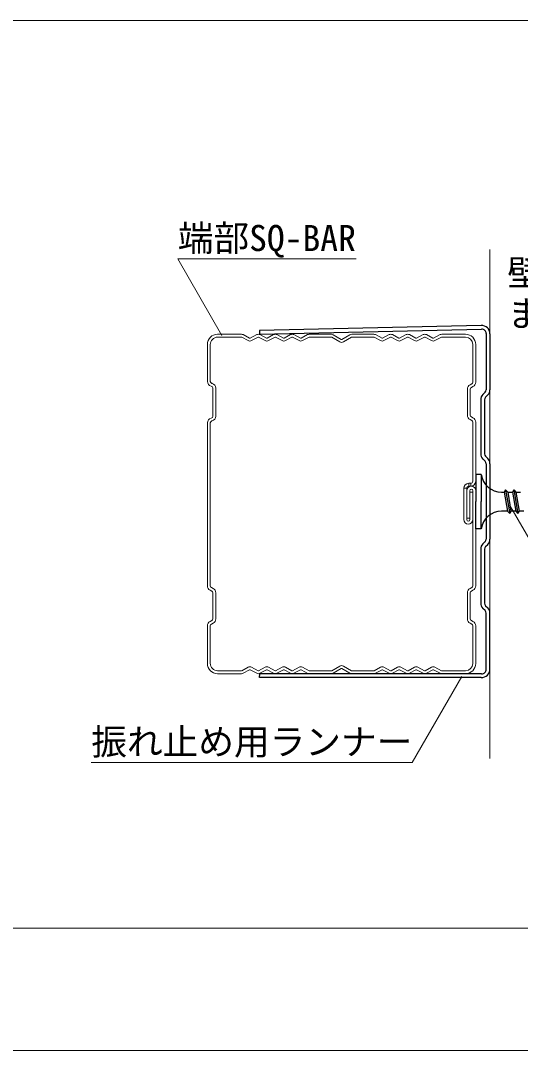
# Model space of a CAD drawing. Units: millimetres on the paper, with parts at other scales. Extents: x -195 to 195, y -135 to 132.
# Drawn here: x -93.6 to -69.1, y -72 to -21.4 of the extents above; entities that cross this region are included whole.
import ezdxf
from ezdxf.enums import TextEntityAlignment as Align

# ---------------------------------------------------------------- set-up
doc = ezdxf.new("R2010")
doc.units = ezdxf.units.MM
for name, color, linetype, lineweight in [('2-2_野縁受け', 3, 'Continuous', 18), ('2-3_野縁', 2, 'Continuous', 25), ('2-6_文字', 7, 'Continuous', 18), ('2-9_躯体他', 4, 'Continuous', 9), ('2-C_ビス・アンカーボルト・強調図形', 2, 'Continuous', 25), ('F-3_野縁', 3, 'Continuous', 18)]:
    doc.layers.add(name, color=color, linetype=linetype, lineweight=lineweight)
doc.styles.add('ＭＳ ゴシック', font='')
doc.styles.get('ＭＳ ゴシック').set_extended_font_data('MS Gothic')

msp = doc.modelspace()

# ---------------------------------------------------------------- linework, layer by layer
at = {"layer": '2-2_野縁受け'}
for p, q in [((-83.954, -36.806), (-82.788, -36.806)), ((-83.954, -36.806), (-82.954, -36.806)), ((-82.386, -36.993), (-82.706, -36.826)), ((-82.356, -36.993), (-82.036, -36.826)), ((-81.553, -36.993), (-81.873, -36.826)), ((-81.522, -36.993), (-81.203, -36.826)), ((-80.72, -36.993), (-81.04, -36.826)), ((-80.689, -36.993), (-80.369, -36.826)), ((-79.886, -36.993), (-80.206, -36.826)), ((-79.534, -36.825), (-79.856, -36.993)), ((-79.457, -36.806), (-78.371, -36.806)), ((-78.283, -36.83), (-77.888, -37.058)), ((-77.459, -36.83), (-77.854, -37.058)), ((-77.371, -36.806), (-76.288, -36.806)), ((-75.886, -36.993), (-76.206, -36.826)), ((-75.886, -36.993), (-76.206, -36.826)), ((-75.856, -36.993), (-75.536, -36.826)), ((-75.856, -36.993), (-75.536, -36.826)), ((-75.053, -36.993), (-75.373, -36.826)), ((-75.053, -36.993), (-75.373, -36.826)), ((-75.022, -36.993), (-74.703, -36.826)), ((-75.022, -36.993), (-74.703, -36.826)), ((-74.22, -36.993), (-74.54, -36.826)), ((-74.22, -36.993), (-74.54, -36.826)), ((-74.189, -36.993), (-73.869, -36.826)), ((-74.189, -36.993), (-73.869, -36.826)), ((-73.386, -36.993), (-73.706, -36.826)), ((-73.386, -36.993), (-73.706, -36.826)), ((-73.356, -36.993), (-73.036, -36.826)), ((-73.356, -36.993), (-73.036, -36.826)), ((-71.788, -36.806), (-72.954, -36.806)), ((-71.788, -36.806), (-72.954, -36.806)), ((-84.454, -37.301), (-84.454, -38.243)), ((-84.454, -39.12), (-84.454, -37.306)), ((-84.311, -39.12), (-84.311, -37.316)), ((-83.954, -36.95), (-82.788, -36.95)), ((-83.944, -36.95), (-82.954, -36.95)), ((-82.453, -37.12), (-82.772, -36.953)), ((-82.29, -37.12), (-81.97, -36.953)), ((-81.619, -37.12), (-81.939, -36.953)), ((-81.456, -37.12), (-81.136, -36.953)), ((-80.786, -37.12), (-81.106, -36.953)), ((-80.623, -37.12), (-80.303, -36.953)), ((-79.953, -37.12), (-80.272, -36.953)), ((-79.79, -37.12), (-79.463, -36.95)), ((-78.454, -36.95), (-79.463, -36.95)), ((-78.371, -36.95), (-79.454, -36.95)), ((-77.959, -37.183), (-78.354, -36.954)), ((-77.388, -36.954), (-77.783, -37.183)), ((-76.288, -36.95), (-77.38, -36.95)), ((-77.371, -36.95), (-76.288, -36.95)), ((-75.953, -37.12), (-76.272, -36.953)), ((-75.953, -37.12), (-76.272, -36.953)), ((-75.79, -37.12), (-75.47, -36.953)), ((-75.79, -37.12), (-75.47, -36.953)), ((-75.119, -37.12), (-75.439, -36.953)), ((-75.119, -37.12), (-75.439, -36.953)), ((-74.956, -37.12), (-74.636, -36.953)), ((-74.956, -37.12), (-74.636, -36.953)), ((-74.286, -37.12), (-74.606, -36.953)), ((-74.286, -37.12), (-74.606, -36.953)), ((-74.123, -37.12), (-73.803, -36.953)), ((-74.123, -37.12), (-73.803, -36.953)), ((-73.453, -37.12), (-73.772, -36.953)), ((-73.453, -37.12), (-73.772, -36.953)), ((-73.29, -37.12), (-72.963, -36.95)), ((-73.29, -37.12), (-72.97, -36.953)), ((-71.788, -36.95), (-72.963, -36.95)), ((-71.785, -36.95), (-72.954, -36.95)), ((-71.431, -38.235), (-71.431, -37.302)), ((-71.431, -39.157), (-71.431, -37.306)), ((-71.288, -39.157), (-71.288, -37.306)), ((-84.262, -39.358), (-84.274, -39.355)), ((-84.237, -39.216), (-84.225, -39.219)), ((-71.565, -39.287), (-71.486, -39.246)), ((-71.421, -39.374), (-71.5, -39.414)), ((-84.188, -40.825), (-84.188, -39.454)), ((-84.044, -40.825), (-84.044, -39.454)), ((-71.698, -40.776), (-71.698, -39.503)), ((-71.554, -40.776), (-71.554, -39.503)), ((-84.262, -40.921), (-84.274, -40.925)), ((-71.421, -40.905), (-71.5, -40.865)), ((-84.454, -49.157), (-84.454, -41.16)), ((-84.311, -49.157), (-84.311, -41.16)), ((-84.237, -41.063), (-84.225, -41.06)), ((-71.565, -40.993), (-71.486, -41.033)), ((-71.431, -41.122), (-71.431, -44.025)), ((-71.431, -44.025), (-71.431, -41.211)), ((-71.288, -41.122), (-71.288, -44.025)), ((-71.871, -44.369), (-71.871, -45.907)), ((-71.871, -44.369), (-71.871, -45.907)), ((-71.728, -44.369), (-71.871, -44.369)), ((-71.728, -44.369), (-71.728, -45.907)), ((-71.728, -44.369), (-71.728, -45.907)), ((-71.724, -44.487), (-71.724, -45.835)), ((-71.724, -44.487), (-71.724, -45.835)), ((-71.628, -44.125), (-71.531, -44.125)), ((-71.628, -44.269), (-71.628, -44.125)), ((-71.628, -44.125), (-71.531, -44.125)), ((-71.628, -44.269), (-71.531, -44.269)), ((-71.628, -44.269), (-71.531, -44.269)), ((-71.581, -44.487), (-71.581, -45.835)), ((-71.581, -44.487), (-71.581, -45.835)), ((-71.531, -44.269), (-71.531, -44.125)), ((-71.431, -49.068), (-71.431, -44.487)), ((-71.431, -49.157), (-71.431, -44.487)), ((-71.288, -49.076), (-71.288, -44.487)), ((-71.288, -49.157), (-71.288, -44.487)), ((-71.578, -44.559), (-71.578, -45.907)), ((-71.434, -44.559), (-71.578, -44.559)), ((-71.578, -44.559), (-71.578, -45.907)), ((-71.434, -44.559), (-71.578, -44.559)), ((-71.434, -44.559), (-71.434, -45.907)), ((-71.434, -44.559), (-71.434, -45.907)), ((-71.581, -45.835), (-71.724, -45.835)), ((-71.581, -45.835), (-71.724, -45.835)), ((-84.242, -49.414), (-84.321, -49.374)), ((-84.177, -49.287), (-84.256, -49.246)), ((-84.188, -49.503), (-84.188, -50.776)), ((-84.044, -49.503), (-84.044, -50.776)), ((-71.698, -50.776), (-71.698, -49.503)), ((-71.565, -49.287), (-71.486, -49.246)), ((-71.554, -49.503), (-71.554, -50.776)), ((-71.421, -49.374), (-71.5, -49.414)), ((-84.321, -50.905), (-84.242, -50.865)), ((-84.177, -50.993), (-84.256, -51.033)), ((-71.565, -50.993), (-71.486, -51.033)), ((-71.421, -50.905), (-71.5, -50.865)), ((-84.454, -51.122), (-84.454, -52.988)), ((-84.311, -51.122), (-84.311, -52.963)), ((-71.431, -51.122), (-71.431, -52.973)), ((-71.288, -51.122), (-71.288, -52.983)), ((-71.431, -52.973), (-71.431, -52.044)), ((-71.288, -52.973), (-71.288, -52.044)), ((-83.954, -53.33), (-82.788, -53.33)), ((-83.954, -53.473), (-82.788, -53.473)), ((-83.954, -53.473), (-82.954, -53.473)), ((-83.944, -53.33), (-82.954, -53.33)), ((-82.453, -53.16), (-82.772, -53.326)), ((-82.386, -53.287), (-82.706, -53.453)), ((-82.356, -53.287), (-82.036, -53.453)), ((-82.29, -53.16), (-81.97, -53.326)), ((-81.619, -53.16), (-81.939, -53.326)), ((-81.553, -53.287), (-81.873, -53.453)), ((-81.522, -53.287), (-81.203, -53.453)), ((-81.456, -53.16), (-81.136, -53.326)), ((-80.786, -53.16), (-81.106, -53.326)), ((-80.72, -53.287), (-81.04, -53.453)), ((-80.689, -53.287), (-80.369, -53.453)), ((-80.623, -53.16), (-80.303, -53.326)), ((-79.953, -53.16), (-80.272, -53.326)), ((-79.886, -53.287), (-80.206, -53.453)), ((-79.856, -53.287), (-79.498, -53.473)), ((-79.79, -53.16), (-79.463, -53.33)), ((-78.454, -53.473), (-79.498, -53.473)), ((-78.454, -53.33), (-79.463, -53.33)), ((-78.371, -53.33), (-79.454, -53.33)), ((-78.371, -53.473), (-79.454, -53.473)), ((-77.959, -53.097), (-78.354, -53.325)), ((-78.283, -53.449), (-77.888, -53.221)), ((-77.459, -53.449), (-77.854, -53.221)), ((-77.388, -53.325), (-77.783, -53.097)), ((-77.371, -53.33), (-76.288, -53.33)), ((-77.371, -53.473), (-76.288, -53.473)), ((-75.953, -53.16), (-76.272, -53.326)), ((-75.953, -53.16), (-76.272, -53.326)), ((-75.886, -53.287), (-76.206, -53.453)), ((-75.886, -53.287), (-76.206, -53.453)), ((-75.856, -53.287), (-75.536, -53.453)), ((-75.856, -53.287), (-75.536, -53.453)), ((-75.79, -53.16), (-75.47, -53.326)), ((-75.79, -53.16), (-75.47, -53.326)), ((-75.119, -53.16), (-75.439, -53.326)), ((-75.119, -53.16), (-75.439, -53.326)), ((-75.053, -53.287), (-75.373, -53.453)), ((-75.053, -53.287), (-75.373, -53.453)), ((-75.022, -53.287), (-74.703, -53.453)), ((-75.022, -53.287), (-74.703, -53.453)), ((-74.956, -53.16), (-74.636, -53.326)), ((-74.956, -53.16), (-74.636, -53.326)), ((-74.286, -53.16), (-74.606, -53.326)), ((-74.286, -53.16), (-74.606, -53.326)), ((-74.22, -53.287), (-74.54, -53.453)), ((-74.22, -53.287), (-74.54, -53.453)), ((-74.189, -53.287), (-73.869, -53.453)), ((-74.189, -53.287), (-73.869, -53.453)), ((-74.123, -53.16), (-73.803, -53.326)), ((-74.123, -53.16), (-73.803, -53.326)), ((-73.453, -53.16), (-73.772, -53.326)), ((-73.453, -53.16), (-73.772, -53.326)), ((-73.386, -53.287), (-73.706, -53.453)), ((-73.386, -53.287), (-73.706, -53.453)), ((-73.356, -53.287), (-73.036, -53.453)), ((-73.356, -53.287), (-73.036, -53.453)), ((-73.29, -53.16), (-72.97, -53.326)), ((-73.29, -53.16), (-72.97, -53.326)), ((-71.788, -53.33), (-72.954, -53.33)), ((-71.788, -53.33), (-72.954, -53.33)), ((-71.788, -53.473), (-72.954, -53.473)), ((-71.788, -53.473), (-72.954, -53.473))]:
    msp.add_line(p, q, dxfattribs=at)
for centre, radius, start, end in [((-83.954, -37.306), 0.5, 90, 180), ((-82.788, -36.983), 0.177, 62.5215, 90), ((-81.954, -36.983), 0.177, 62.5215, 117.4785), ((-81.121, -36.983), 0.177, 62.5215, 117.4785), ((-80.288, -36.983), 0.177, 62.5215, 117.4785), ((-79.457, -36.973), 0.167, 90, 117.4785), ((-78.371, -36.983), 0.177, 59.9479, 90), ((-77.371, -36.983), 0.177, 90, 120.052), ((-76.288, -36.983), 0.177, 62.5215, 90), ((-76.288, -36.983), 0.177, 62.5215, 90), ((-75.454, -36.983), 0.177, 62.5215, 117.4785), ((-75.454, -36.983), 0.177, 62.5215, 117.4785), ((-74.621, -36.983), 0.177, 62.5215, 117.4785), ((-74.621, -36.983), 0.177, 62.5215, 117.4785), ((-73.788, -36.983), 0.177, 62.5215, 117.4785), ((-73.788, -36.983), 0.177, 62.5215, 117.4785), ((-72.954, -36.983), 0.177, 90, 117.4785), ((-72.954, -36.983), 0.177, 90, 117.4785), ((-71.788, -37.306), 0.5, 0, 90), ((-83.944, -37.316), 0.367, 90, 180), ((-82.788, -36.983), 0.0333, 62.5215, 90), ((-82.371, -36.963), 0.177, 242.5215, 297.4785), ((-82.371, -36.963), 0.0333, 242.5215, 297.4785), ((-81.954, -36.983), 0.0333, 62.5215, 117.4785), ((-81.538, -36.963), 0.177, 242.5215, 297.4785), ((-81.538, -36.963), 0.0333, 242.5215, 297.4785), ((-81.121, -36.983), 0.0333, 62.5215, 117.4785), ((-80.704, -36.963), 0.177, 242.5215, 297.4785), ((-80.704, -36.963), 0.0333, 242.5215, 297.4785), ((-80.288, -36.983), 0.0333, 62.5215, 117.4785), ((-79.871, -36.963), 0.177, 242.5215, 297.4785), ((-79.871, -36.963), 0.0333, 242.5215, 297.4785), ((-78.371, -36.983), 0.0333, 59.9479, 90), ((-77.871, -37.03), 0.177, 239.9479, 300.0521), ((-77.871, -37.03), 0.0333, 239.9479, 300.0521), ((-77.371, -36.983), 0.0333, 90, 120.0521), ((-76.288, -36.983), 0.0333, 62.5215, 90), ((-76.288, -36.983), 0.0333, 62.5215, 90), ((-75.871, -36.963), 0.177, 242.5215, 297.4785), ((-75.871, -36.963), 0.177, 242.5215, 297.4785), ((-75.871, -36.963), 0.0333, 242.5215, 297.4785), ((-75.871, -36.963), 0.0333, 242.5215, 297.4785), ((-75.454, -36.983), 0.0333, 62.5215, 117.4785), ((-75.454, -36.983), 0.0333, 62.5215, 117.4785), ((-75.038, -36.963), 0.177, 242.5215, 297.4785), ((-75.038, -36.963), 0.177, 242.5215, 297.4785), ((-75.038, -36.963), 0.0333, 242.5215, 297.4785), ((-75.038, -36.963), 0.0333, 242.5215, 297.4785), ((-74.621, -36.983), 0.0333, 62.5215, 117.4785), ((-74.621, -36.983), 0.0333, 62.5215, 117.4785), ((-74.204, -36.963), 0.177, 242.5215, 297.4785), ((-74.204, -36.963), 0.177, 242.5215, 297.4785), ((-74.204, -36.963), 0.0333, 242.5215, 297.4785), ((-74.204, -36.963), 0.0333, 242.5215, 297.4785), ((-73.788, -36.983), 0.0333, 62.5215, 117.4785), ((-73.788, -36.983), 0.0333, 62.5215, 117.4785), ((-73.371, -36.963), 0.177, 242.5215, 297.4785), ((-73.371, -36.963), 0.177, 242.5215, 297.4785), ((-73.371, -36.963), 0.0333, 242.5215, 297.4785), ((-73.371, -36.963), 0.0333, 242.5215, 297.4785), ((-72.954, -36.983), 0.0333, 90, 117.4785), ((-72.954, -36.983), 0.0333, 90, 117.4785), ((-71.788, -37.306), 0.357, 0, 90), ((-84.211, -39.12), 0.243, 180, 255), ((-84.211, -39.12), 0.1, 180, 255), ((-84.288, -39.454), 0.1, 0, 75), ((-84.288, -39.454), 0.243, 0, 75), ((-71.454, -39.503), 0.243, 117, 180), ((-71.454, -39.503), 0.1, 117, 180), ((-71.531, -39.157), 0.1, 297, 0), ((-71.531, -39.157), 0.243, 297, 0), ((-84.211, -41.16), 0.243, 105, 180), ((-84.288, -40.825), 0.1, 285, 0), ((-84.288, -40.825), 0.243, 285, 0), ((-71.454, -40.776), 0.243, 180, 243), ((-71.454, -40.776), 0.1, 180, 243), ((-71.531, -41.122), 0.243, 0, 63), ((-84.211, -41.16), 0.1, 105, 180), ((-71.531, -41.122), 0.1, 0, 63), ((-71.628, -44.369), 0.243, 90, 180), ((-71.628, -44.369), 0.243, 90, 180), ((-71.628, -44.369), 0.1, 90, 180), ((-71.628, -44.369), 0.1, 90, 180), ((-71.506, -44.487), 0.218, 0, 180), ((-71.506, -44.487), 0.218, 0, 180), ((-71.506, -44.487), 0.075, 0, 180), ((-71.506, -44.487), 0.075, 0, 180), ((-71.531, -44.025), 0.243, 270, 360), ((-71.531, -44.025), 0.1, 270, 360), ((-71.531, -44.025), 0.243, 270, 360), ((-71.531, -44.025), 0.1, 270, 360), ((-71.653, -45.907), 0.218, 180, 0), ((-71.653, -45.907), 0.218, 180, 0), ((-71.653, -45.907), 0.075, 180, 0), ((-71.653, -45.907), 0.075, 180, 0), ((-84.211, -49.157), 0.243, 180, 243), ((-84.211, -49.157), 0.1, 180, 243), ((-84.288, -49.503), 0.1, 0, 63), ((-84.288, -49.503), 0.243, 0, 63), ((-71.454, -49.503), 0.243, 117, 180), ((-71.454, -49.503), 0.1, 117, 180), ((-71.531, -49.157), 0.1, 297, 0), ((-71.531, -49.157), 0.243, 297, 0), ((-84.211, -51.122), 0.243, 117, 180), ((-84.211, -51.122), 0.1, 117, 180), ((-84.288, -50.776), 0.1, 297, 0), ((-84.288, -50.776), 0.243, 297, 0), ((-71.454, -50.776), 0.243, 180, 243), ((-71.454, -50.776), 0.1, 180, 243), ((-71.531, -51.122), 0.1, 0, 63), ((-71.531, -51.122), 0.243, 0, 63), ((-83.954, -52.973), 0.5, 180, 270), ((-83.944, -52.963), 0.367, 180, 270), ((-77.871, -53.25), 0.177, 59.9479, 120.052), ((-71.788, -52.973), 0.357, 270, 0), ((-71.788, -52.973), 0.357, 270, 0), ((-71.788, -52.973), 0.5, 270, 0), ((-82.954, -53.296), 0.0333, 270, 297.4785), ((-82.788, -53.296), 0.0333, 270, 297.4785), ((-82.788, -53.296), 0.177, 270, 297.4785), ((-82.371, -53.316), 0.177, 62.5215, 117.4785), ((-82.371, -53.316), 0.0333, 62.5215, 117.4785), ((-81.954, -53.296), 0.177, 242.5215, 297.4785), ((-81.954, -53.296), 0.0333, 242.5215, 297.4785), ((-81.538, -53.316), 0.177, 62.5215, 117.4785), ((-81.538, -53.316), 0.0333, 62.5215, 117.4785), ((-81.121, -53.296), 0.177, 242.5215, 297.4785), ((-81.121, -53.296), 0.0333, 242.5215, 297.4785), ((-80.704, -53.316), 0.177, 62.5215, 117.4785), ((-80.704, -53.316), 0.0333, 62.5215, 117.4785), ((-80.288, -53.296), 0.177, 242.5215, 297.4785), ((-80.288, -53.296), 0.0333, 242.5215, 297.4785), ((-79.871, -53.316), 0.177, 62.5215, 117.4785), ((-79.871, -53.316), 0.0333, 62.5215, 117.4785), ((-78.371, -53.296), 0.0333, 270, 300.0521), ((-78.371, -53.296), 0.177, 270, 300.0521), ((-77.871, -53.25), 0.0333, 59.9479, 120.052), ((-77.371, -53.296), 0.177, 239.9479, 270), ((-77.371, -53.296), 0.0333, 239.948, 270), ((-76.288, -53.296), 0.0333, 270, 297.4785), ((-76.288, -53.296), 0.0333, 270, 297.4785), ((-76.288, -53.296), 0.0333, 270, 297.4785), ((-76.288, -53.296), 0.0333, 270, 297.4785), ((-76.288, -53.296), 0.177, 270, 297.4785), ((-76.288, -53.296), 0.177, 270, 297.4785), ((-75.871, -53.316), 0.177, 62.5215, 117.4785), ((-75.871, -53.316), 0.177, 62.5215, 117.4785), ((-75.871, -53.316), 0.0333, 62.5215, 117.4785), ((-75.871, -53.316), 0.0333, 62.5215, 117.4785), ((-75.454, -53.296), 0.177, 242.5215, 297.4785), ((-75.454, -53.296), 0.177, 242.5215, 297.4785), ((-75.454, -53.296), 0.0333, 242.5215, 297.4785), ((-75.454, -53.296), 0.0333, 242.5215, 297.4785), ((-75.038, -53.316), 0.177, 62.5215, 117.4785), ((-75.038, -53.316), 0.177, 62.5215, 117.4785), ((-75.038, -53.316), 0.0333, 62.5215, 117.4785), ((-75.038, -53.316), 0.0333, 62.5215, 117.4785), ((-74.621, -53.296), 0.177, 242.5215, 297.4785), ((-74.621, -53.296), 0.177, 242.5215, 297.4785), ((-74.621, -53.296), 0.0333, 242.5215, 297.4785), ((-74.621, -53.296), 0.0333, 242.5215, 297.4785), ((-74.204, -53.316), 0.177, 62.5215, 117.4785), ((-74.204, -53.316), 0.177, 62.5215, 117.4785), ((-74.204, -53.316), 0.0333, 62.5215, 117.4785), ((-74.204, -53.316), 0.0333, 62.5215, 117.4785), ((-73.788, -53.296), 0.177, 242.5215, 297.4785), ((-73.788, -53.296), 0.177, 242.5215, 297.4785), ((-73.788, -53.296), 0.0333, 242.5215, 297.4785), ((-73.788, -53.296), 0.0333, 242.5215, 297.4785), ((-73.371, -53.316), 0.177, 62.5215, 117.4785), ((-73.371, -53.316), 0.177, 62.5215, 117.4785), ((-73.371, -53.316), 0.0333, 62.5215, 117.4785), ((-73.371, -53.316), 0.0333, 62.5215, 117.4785), ((-72.954, -53.296), 0.177, 242.5215, 270), ((-72.954, -53.296), 0.177, 242.5215, 270), ((-72.954, -53.296), 0.0333, 242.5215, 270), ((-72.954, -53.296), 0.0333, 242.5215, 270)]:
    msp.add_arc(centre, radius, start, end, dxfattribs=at)
at = {"layer": '2-3_野縁'}
for p, q in [((-71.015, -36.379), (-81.897, -36.623)), ((-81.897, -36.623), (-81.897, -36.806)), ((-81.885, -36.806), (-70.996, -36.562)), ((-70.772, -36.771), (-70.772, -39.539)), ((-70.589, -36.778), (-70.589, -36.781)), ((-70.589, -36.781), (-70.589, -38.878)), ((-70.589, -38.878), (-70.589, -39.536)), ((-70.821, -39.657), (-70.934, -39.77)), ((-70.807, -39.902), (-70.693, -39.789)), ((-71.039, -40.023), (-71.039, -42.679)), ((-70.855, -40.02), (-70.855, -42.682)), ((-70.821, -43.045), (-70.934, -42.931)), ((-70.807, -42.8), (-70.693, -42.913)), ((-70.772, -43.162), (-70.772, -46.873)), ((-70.589, -43.165), (-70.589, -46.87)), ((-70.821, -46.99), (-70.934, -47.104)), ((-71.039, -47.356), (-71.039, -50.012)), ((-70.855, -47.353), (-70.855, -50.015)), ((-70.807, -47.235), (-70.693, -47.122)), ((-70.821, -50.378), (-70.934, -50.265)), ((-70.807, -50.133), (-70.693, -50.246)), ((-70.772, -53.264), (-70.772, -50.496)), ((-70.589, -53.257), (-70.589, -50.499)), ((-81.897, -53.656), (-81.885, -53.473)), ((-70.996, -53.473), (-81.885, -53.473)), ((-71.015, -53.656), (-81.897, -53.656))]:
    msp.add_line(p, q, dxfattribs=at)
for centre, radius, start, end in [((-70.989, -36.778), 0.4, 0, 93.7944), ((-70.982, -36.771), 0.21, 0, 93.7944), ((-70.682, -40.023), 0.357, 135, 180), ((-70.689, -40.02), 0.167, 135, 180), ((-70.939, -39.539), 0.167, 315, 0), ((-70.945, -39.536), 0.357, 315, 0), ((-70.682, -42.679), 0.357, 180, 225), ((-70.689, -42.682), 0.167, 180, 225), ((-70.945, -43.165), 0.357, 0, 45), ((-70.939, -43.162), 0.167, 0, 45), ((-70.939, -46.873), 0.167, 315, 0), ((-70.945, -46.87), 0.357, 315, 0), ((-70.682, -47.356), 0.357, 135, 180), ((-70.689, -47.353), 0.167, 135, 180), ((-70.682, -50.012), 0.357, 180, 224.9999), ((-70.689, -50.015), 0.167, 180, 224.9999), ((-70.939, -50.496), 0.167, 0, 44.9999), ((-70.945, -50.499), 0.357, 0, 44.9999), ((-70.989, -53.257), 0.4, 266.2056, 0), ((-70.982, -53.264), 0.21, 266.2056, 0)]:
    msp.add_arc(centre, radius, start, end, dxfattribs=at)
at = {"layer": '2-6_文字'}
for p, q in [((-85.907, -33.108), (-83.739, -36.864)), ((-85.907, -33.108), (-77.157, -33.108)), ((-67.552, -48.788), (-69.617, -45.21))]:
    msp.add_line(p, q, dxfattribs=at)
msp.add_lwpolyline([(-90.15, -57.84), (-74.4, -57.84), (-71.961, -53.616)], dxfattribs=at)
at = {"layer": '2-9_躯体他'}
msp.add_line((-70.589, -32.64), (-70.589, -57.64), dxfattribs=at)
at = {"layer": '2-C_ビス・アンカーボルト・強調図形'}
for p, q in [((-71.288, -43.691), (-71.288, -45.024)), ((-71.012, -43.691), (-71.288, -43.691)), ((-71.012, -43.691), (-71.012, -45.024)), ((-69.821, -44.441), (-69.886, -44.557)), ((-69.821, -44.441), (-69.716, -44.557)), ((-69.821, -44.441), (-69.621, -45.607)), ((-69.421, -44.441), (-69.486, -44.557)), ((-69.421, -44.441), (-69.316, -44.557)), ((-69.421, -44.441), (-69.221, -45.607)), ((-70.021, -44.557), (-69.886, -44.557)), ((-69.886, -44.557), (-69.726, -45.491)), ((-69.716, -44.557), (-69.556, -45.491)), ((-69.716, -44.557), (-69.486, -44.557)), ((-69.486, -44.557), (-69.326, -45.491)), ((-69.316, -44.557), (-69.156, -45.491)), ((-69.316, -44.557), (-69.086, -44.557)), ((-71.288, -46.357), (-71.288, -45.024)), ((-71.012, -46.357), (-71.012, -45.024)), ((-69.726, -45.491), (-70.021, -45.491)), ((-69.726, -45.491), (-69.621, -45.607)), ((-69.556, -45.491), (-69.621, -45.607)), ((-69.326, -45.491), (-69.556, -45.491)), ((-69.326, -45.491), (-69.221, -45.607)), ((-69.156, -45.491), (-69.221, -45.607)), ((-68.926, -45.491), (-69.156, -45.491)), ((-71.012, -46.357), (-71.288, -46.357))]:
    msp.add_line(p, q, dxfattribs=at)
for centre, start, end in [((-70.021, -43.557), 187.6623, 270), ((-70.021, -46.491), 90, 172.3377)]:
    msp.add_arc(centre, 1, start, end, dxfattribs=at)
at = {"layer": 'F-3_野縁'}
for p, q in [((-145.482, -21.406), (-2.548, -21.406)), ((-145.482, -65.969), (-2.548, -65.969)), ((-191, -71.969), (-2.548, -71.969))]:
    msp.add_line(p, q, dxfattribs=at)

# ---------------------------------------------------------------- texts
at = {"layer": '2-6_文字', "style": 'ＭＳ ゴシック'}
for s, p in [('端部SQ-BAR', (-85.907, -33.108)), ('壁下地材', (-69.736, -34.812)), ('または躯体', (-69.736, -36.812)), ('振れ止め用ランナー', (-90.15, -57.84))]:
    msp.add_text(s, height=1.283, dxfattribs=at).set_placement(p, align=Align.BOTTOM_LEFT)

doc.saveas('drawing.dxf')
